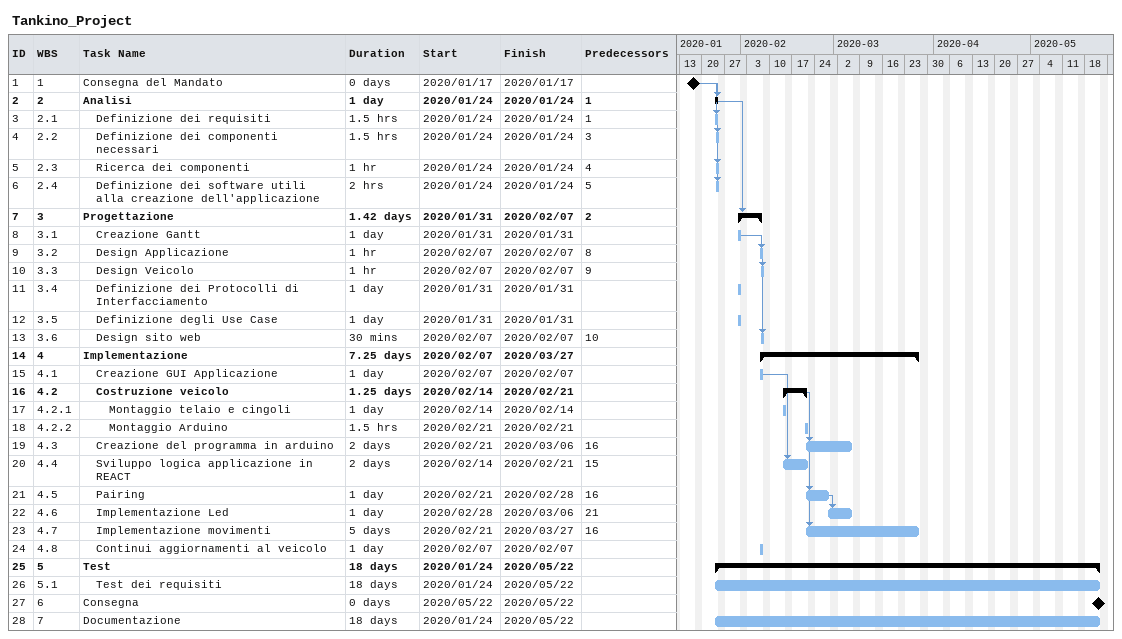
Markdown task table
Tankino_Project

| ID | WBS | Task | Duration | Start | Finish | Predecessors |
|---|---|---|---|---|---|---|
| 1 | 1 | Consegna del Mandato | 0d | 2020-01-17 | 2020-01-17 |  |
| 2 | 2 | **Analisi** | 1d | 2020-01-24 | 2020-01-24 | 1 |
| 3 | 2.1 | Definizione dei requisiti | 1.5h | 2020-01-24 | 2020-01-24 | 1 |
| 4 | 2.2 | Definizione dei componenti necessari | 1.5h | 2020-01-24 | 2020-01-24 | 3 |
| 5 | 2.3 | Ricerca dei componenti | 1h | 2020-01-24 | 2020-01-24 | 4 |
| 6 | 2.4 | Definizione dei software utili alla creazione dell'applicazione | 2h | 2020-01-24 | 2020-01-24 | 5 |
| 7 | 3 | **Progettazione** | 1.42d | 2020-01-31 | 2020-02-07 | 2 |
| 8 | 3.1 | Creazione Gantt | 1d | 2020-01-31 | 2020-01-31 |  |
| 9 | 3.2 | Design Applicazione | 1h | 2020-02-07 | 2020-02-07 | 8 |
| 10 | 3.3 | Design Veicolo | 1h | 2020-02-07 | 2020-02-07 | 9 |
| 11 | 3.4 | Definizione dei Protocolli di Interfacciamento | 1d | 2020-01-31 | 2020-01-31 |  |
| 12 | 3.5 | Definizione degli Use Case | 1d | 2020-01-31 | 2020-01-31 |  |
| 13 | 3.6 | Design sito web | 30min | 2020-02-07 | 2020-02-07 | 10 |
| 14 | 4 | **Implementazione** | 7.25d | 2020-02-07 | 2020-03-27 |  |
| 15 | 4.1 | Creazione GUI Applicazione | 1d | 2020-02-07 | 2020-02-07 |  |
| 16 | 4.2 | **Costruzione veicolo** | 1.25d | 2020-02-14 | 2020-02-21 |  |
| 17 | 4.2.1 | Montaggio telaio e cingoli | 1d | 2020-02-14 | 2020-02-14 |  |
| 18 | 4.2.2 | Montaggio Arduino | 1.5h | 2020-02-21 | 2020-02-21 |  |
| 19 | 4.3 | Creazione del programma in arduino | 2d | 2020-02-21 | 2020-03-06 | 16 |
| 20 | 4.4 | Sviluppo logica applicazione in REACT | 2d | 2020-02-14 | 2020-02-21 | 15 |
| 21 | 4.5 | Pairing | 1d | 2020-02-21 | 2020-02-28 | 16 |
| 22 | 4.6 | Implementazione Led | 1d | 2020-02-28 | 2020-03-06 | 21 |
| 23 | 4.7 | Implementazione movimenti | 5d | 2020-02-21 | 2020-03-27 | 16 |
| 24 | 4.8 | Continui aggiornamenti al veicolo | 1d | 2020-02-07 | 2020-02-07 |  |
| 25 | 5 | **Test** | 18d | 2020-01-24 | 2020-05-22 |  |
| 26 | 5.1 | Test dei requisiti | 18d | 2020-01-24 | 2020-05-22 |  |
| 27 | 6 | Consegna | 0d | 2020-05-22 | 2020-05-22 |  |
| 28 | 7 | Documentazione | 18d | 2020-01-24 | 2020-05-22 |  |
